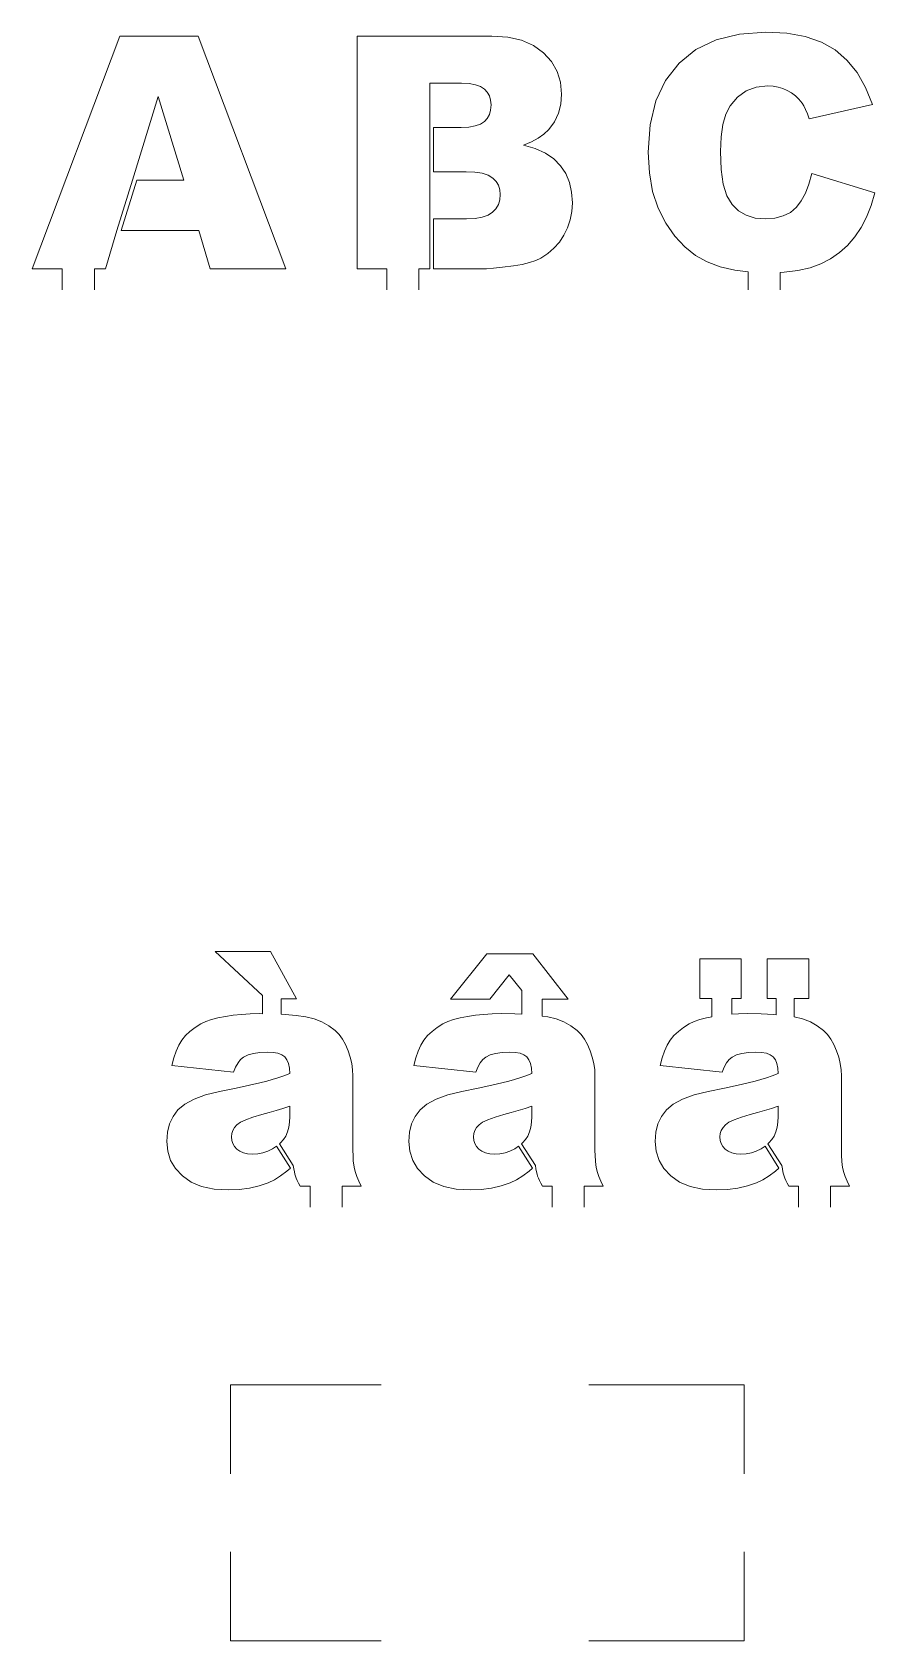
# Model space of a CAD drawing. Extents: x -829 to 1195, y -117 to 323.
# Drawn here: x -829.3 to -609, y -98.2 to 322.8 of the extents above; entities that cross this region are included whole.
import ezdxf

# ---------------------------------------------------------------- set-up
doc = ezdxf.new("R2010")
doc.units = 0
doc.header["$MEASUREMENT"] = 0

msp = doc.modelspace()

# ---------------------------------------------------------------- linework, layer by layer
at = {"color": 7, "linetype": 'Continuous', "lineweight": 0}
for p, q in [((-829.341116, 260.831005), (-806.446379, 321.745133)), ((-806.446379, 321.745133), (-785.920063, 321.745133)), ((-785.920063, 321.745133), (-763.025326, 260.831005)), ((-744.362145, 321.745133), (-709.126688, 321.745133)), ((-744.362145, 260.831005), (-744.362145, 321.745133)), ((-709.126688, 321.745133), (-704.978056, 321.472453)), ((-704.978056, 321.472453), (-701.341023, 320.654413)), ((-701.341023, 320.654413), (-698.21559, 319.291012)), ((-655.736464, 318.214575), (-650.465949, 320.753097)), ((-650.465949, 320.753097), (-644.361811, 322.27621)), ((-644.361811, 322.27621), (-637.424051, 322.783914)), ((-637.424051, 322.783914), (-631.976942, 322.493055)), ((-631.976942, 322.493055), (-627.145311, 321.620479)), ((-627.145311, 321.620479), (-622.929158, 320.166186)), ((-622.929158, 320.166186), (-619.328483, 318.130174)), ((-698.21559, 319.291012), (-695.601757, 317.382252)), ((-695.601757, 317.382252), (-693.538478, 315.070964)), ((-660.173359, 314.660645), (-655.736464, 318.214575)), ((-619.328483, 318.130174), (-616.247199, 315.49167)), ((-693.538478, 315.070964), (-692.064707, 312.499981)), ((-692.064707, 312.499981), (-691.180445, 309.669302)), ((-663.690931, 310.161425), (-660.173359, 314.660645)), ((-616.247199, 315.49167), (-613.589217, 312.229897)), ((-613.589217, 312.229897), (-611.354539, 308.344856)), ((-717.062976, 309.404413), (-725.373225, 309.404413)), ((-725.373225, 309.404413), (-725.373225, 297.853166)), ((-715.0828, 309.310922), (-717.062976, 309.404413)), ((-713.422048, 309.030451), (-715.0828, 309.310922)), ((-712.080722, 308.563), (-713.422048, 309.030451)), ((-711.058821, 307.908568), (-712.080722, 308.563)), ((-710.304406, 307.087931), (-711.058821, 307.908568)), ((-691.180445, 309.669302), (-690.885691, 306.578928)), ((-666.203483, 304.787031), (-663.690931, 310.161425)), ((-642.617957, 307.409953), (-644.8825, 305.799842)), ((-639.979453, 308.376019), (-642.617957, 307.409953)), ((-636.966987, 308.698042), (-639.979453, 308.376019)), ((-635.588005, 308.625327), (-636.966987, 308.698042)), ((-634.276544, 308.407183), (-635.588005, 308.625327)), ((-633.032604, 308.043609), (-634.276544, 308.407183)), ((-631.856184, 307.534607), (-633.032604, 308.043609)), ((-630.757673, 306.890562), (-631.856184, 307.534607)), ((-611.354539, 308.344856), (-609.543165, 303.836546)), ((-796.432528, 305.955659), (-803.080728, 284.058152)), ((-789.701226, 284.058152), (-796.432528, 305.955659)), ((-709.765539, 306.121864), (-710.304406, 307.087931)), ((-709.442218, 305.010368), (-709.765539, 306.121864)), ((-709.334444, 303.753443), (-709.442218, 305.010368)), ((-709.442218, 302.404326), (-709.334444, 303.753443)), ((-691.096044, 303.974184), (-691.727104, 301.561615)), ((-690.885691, 306.578928), (-691.096044, 303.974184)), ((-667.711014, 298.537463), (-666.203483, 304.787031)), ((-646.773082, 303.545687), (-647.900159, 301.36165)), ((-644.8825, 305.799842), (-646.773082, 303.545687)), ((-629.747458, 306.121864), (-630.757673, 306.890562)), ((-628.82554, 305.228512), (-629.747458, 306.121864)), ((-627.991918, 304.210507), (-628.82554, 305.228512)), ((-627.519273, 303.472972), (-627.991918, 304.210507)), ((-627.057015, 302.548457), (-627.519273, 303.472972)), ((-609.543165, 303.836546), (-626.163663, 300.138485)), ((-712.088513, 298.706265), (-711.058821, 299.369787)), ((-711.058821, 299.369787), (-710.304406, 300.212498)), ((-710.304406, 300.212498), (-709.765539, 301.224011)), ((-709.765539, 301.224011), (-709.442218, 302.404326)), ((-692.77887, 299.34122), (-694.251342, 297.313)), ((-691.727104, 301.561615), (-692.77887, 299.34122)), ((-647.900159, 301.36165), (-648.705214, 298.632252)), ((-626.605145, 301.436961), (-627.057015, 302.548457)), ((-626.163663, 300.138485), (-626.605145, 301.436961)), ((-725.373225, 297.853166), (-725.373225, 286.260368)), ((-724.404521, 297.853166), (-717.18763, 297.853166)), ((-724.404521, 297.853166), (-724.404521, 286.260368)), ((-717.18763, 297.853166), (-715.152917, 297.947955)), ((-715.152917, 297.947955), (-713.453212, 298.232321)), ((-713.453212, 298.232321), (-712.088513, 298.706265)), ((-697.0145, 295.006906), (-698.785622, 294.056421)), ((-695.503073, 296.092432), (-697.0145, 295.006906)), ((-694.251342, 297.313), (-695.503073, 296.092432)), ((-668.213525, 291.412723), (-667.711014, 298.537463)), ((-649.188248, 295.357495), (-649.349259, 291.537377)), ((-648.705214, 298.632252), (-649.188248, 295.357495)), ((-698.785622, 294.056421), (-700.816439, 293.240978)), ((-700.816439, 293.240978), (-697.750736, 292.30997)), ((-697.750736, 292.30997), (-695.118724, 291.095895)), ((-695.118724, 291.095895), (-692.920403, 289.598751)), ((-667.92786, 285.99548), (-668.213525, 291.412723)), ((-649.349259, 291.537377), (-649.157084, 286.868056)), ((-692.920403, 289.598751), (-691.155774, 287.81854)), ((-691.155774, 287.81854), (-689.801463, 285.77344)), ((-649.157084, 286.868056), (-648.580561, 282.998596)), ((-807.194301, 270.886407), (-803.080728, 284.058152)), ((-806.074309, 270.886407), (-801.960736, 284.058152)), ((-801.960736, 284.058152), (-789.701226, 284.058152)), ((-725.373225, 286.260368), (-725.373225, 260.831005)), ((-715.816439, 286.260368), (-724.404521, 286.260368)), ((-713.529822, 286.157789), (-715.816439, 286.260368)), ((-711.614569, 285.85005), (-713.529822, 286.157789)), ((-710.07068, 285.337152), (-711.614569, 285.85005)), ((-708.898156, 284.619094), (-710.07068, 285.337152)), ((-708.034669, 283.732235), (-708.898156, 284.619094)), ((-707.417893, 282.712931), (-708.034669, 283.732235)), ((-707.047827, 281.561182), (-707.417893, 282.712931)), ((-689.801463, 285.77344), (-688.834098, 283.481629)), ((-688.834098, 283.481629), (-688.253679, 280.943107)), ((-667.070865, 281.087239), (-667.92786, 285.99548)), ((-648.580561, 282.998596), (-647.619688, 279.928998)), ((-627.082985, 280.671726), (-626.17535, 283.045341)), ((-626.17535, 283.045341), (-625.457292, 285.761753)), ((-625.457292, 285.761753), (-608.961447, 280.775604)), ((-625.457292, 285.761753), (-625.457292, 285.761753)), ((-707.423087, 277.664454), (-707.049126, 278.896708)), ((-707.049126, 278.896708), (-706.924472, 280.276989)), ((-706.924472, 280.276989), (-707.047827, 281.561182)), ((-688.253679, 280.943107), (-688.060206, 278.157875)), ((-688.060206, 278.157875), (-688.197845, 275.849184)), ((-665.642541, 276.688), (-667.070865, 281.087239)), ((-647.619688, 279.928998), (-646.274467, 277.659261)), ((-629.466987, 276.952889), (-628.180197, 278.640909)), ((-628.180197, 278.640909), (-627.082985, 280.671726)), ((-608.961447, 280.775604), (-609.911932, 277.448907)), ((-724.404521, 273.919648), (-715.774888, 273.919648)), ((-724.404521, 273.919648), (-724.404521, 260.831005)), ((-715.774888, 273.919648), (-713.523329, 274.027422)), ((-713.523329, 274.027422), (-711.630151, 274.350742)), ((-711.630151, 274.350742), (-710.095352, 274.88961)), ((-710.095352, 274.88961), (-708.918932, 275.644025)), ((-708.918932, 275.644025), (-708.046356, 276.580226)), ((-708.046356, 276.580226), (-707.423087, 277.664454)), ((-688.61076, 273.659953), (-689.298953, 271.590181)), ((-688.197845, 275.849184), (-688.61076, 273.659953)), ((-663.642888, 272.797765), (-665.642541, 276.688)), ((-646.274467, 277.659261), (-644.581253, 276.02318)), ((-644.581253, 276.02318), (-642.576406, 274.854551)), ((-642.576406, 274.854551), (-640.259924, 274.153374)), ((-640.259924, 274.153374), (-637.631807, 273.919648)), ((-637.631807, 273.919648), (-635.095883, 274.109226)), ((-635.095883, 274.109226), (-632.889771, 274.677958)), ((-632.889771, 274.677958), (-631.013473, 275.625846)), ((-631.013473, 275.625846), (-629.466987, 276.952889)), ((-611.101336, 274.407875), (-612.52966, 271.652508)), ((-609.911932, 277.448907), (-611.101336, 274.407875)), ((-807.194301, 270.886407), (-810.14444, 260.831005)), ((-785.795409, 270.886407), (-806.074309, 270.886407)), ((-782.762168, 260.831005), (-785.795409, 270.886407)), ((-690.262422, 269.63987), (-691.464811, 267.847972)), ((-689.298953, 271.590181), (-690.262422, 269.63987)), ((-661.249795, 269.437308), (-663.642888, 272.797765)), ((-658.641156, 266.627405), (-661.249795, 269.437308)), ((-612.52966, 271.652508), (-614.196904, 269.182806)), ((-692.869763, 266.253443), (-694.477277, 264.856283)), ((-691.464811, 267.847972), (-692.869763, 266.253443)), ((-655.81697, 264.368056), (-658.641156, 266.627405)), ((-616.091381, 266.998769), (-618.201406, 265.100396)), ((-614.196904, 269.182806), (-616.091381, 266.998769)), ((-708.721563, 261.038762), (-710.562803, 260.882945)), ((-706.345352, 261.298457), (-708.721563, 261.038762)), ((-703.434167, 261.66203), (-706.345352, 261.298457)), ((-701.195594, 262.02041), (-703.434167, 261.66203)), ((-699.258267, 262.47228), (-701.195594, 262.02041)), ((-697.622187, 263.01764), (-699.258267, 262.47228)), ((-696.287353, 263.65649), (-697.622187, 263.01764)), ((-694.477277, 264.856283), (-696.287353, 263.65649)), ((-652.777237, 262.659261), (-655.81697, 264.368056)), ((-649.402496, 261.404932), (-652.777237, 262.659261)), ((-645.573289, 260.508983), (-649.402496, 261.404932)), ((-625.897476, 261.124461), (-629.087832, 260.38433)), ((-623.068095, 262.160645), (-625.897476, 261.124461)), ((-620.526977, 263.487688), (-623.068095, 262.160645)), ((-618.201406, 265.100396), (-620.526977, 263.487688)), ((-821.460944, 260.831005), (-829.341116, 260.831005)), ((-821.460944, 255.354414), (-821.460944, 260.831005)), ((-810.14444, 260.831005), (-813.060944, 260.831005)), ((-813.060944, 260.831005), (-813.060944, 255.354414)), ((-763.025326, 260.831005), (-782.762168, 260.831005)), ((-736.592181, 260.831005), (-744.362145, 260.831005)), ((-736.592181, 255.354414), (-736.592181, 260.831005)), ((-725.373225, 260.831005), (-728.192181, 260.831005)), ((-728.192181, 260.831005), (-728.192181, 255.354414)), ((-711.86907, 260.831005), (-724.404521, 260.831005)), ((-710.562803, 260.882945), (-711.86907, 260.831005)), ((-642.099414, 260.073038), (-645.573289, 260.508983)), ((-642.099414, 255.354414), (-642.099414, 260.073038)), ((-632.639165, 259.940251), (-633.699414, 259.900135)), ((-633.699414, 259.900135), (-633.699414, 255.354414)), ((-629.087832, 260.38433), (-632.639165, 259.940251)), ((-701.276557, 65.793648), (-701.276557, 71.967629)), ((-769.118118, 65.922986), (-769.118118, 70.645834)), ((-764.243275, 69.782216), (-764.243275, 65.776586)), ((-695.995477, 69.740664), (-695.995477, 65.309688)), ((-651.614097, 65.121251), (-651.614097, 69.906869)), ((-646.333018, 69.906869), (-646.333018, 65.789483)), ((-634.755266, 65.662306), (-634.755266, 69.906869)), ((-630.083542, 69.906869), (-630.083542, 65.08916)), ((-765.425325, 31.243237), (-761.795575, 25.539114)), ((-761.042487, 26.21324), (-764.669456, 31.860931)), ((-702.112369, 31.243237), (-698.482619, 25.539114)), ((-697.72953, 26.21324), (-701.356499, 31.860931)), ((-637.675743, 31.243237), (-634.045993, 25.539114)), ((-633.292904, 26.21324), (-636.919873, 31.860931)), ((-756.670275, 15.331578), (-756.670275, 20.811578)), ((-748.270275, 20.811578), (-748.270275, 15.331578)), ((-693.357318, 15.331578), (-693.357318, 20.811578)), ((-684.957318, 20.811578), (-684.957318, 15.331578)), ((-628.920692, 15.331578), (-628.920692, 20.811578)), ((-620.520692, 20.811578), (-620.520692, 15.331578)), ((-777.48901, -54.469898), (-777.48901, -31.222111)), ((-777.48901, -31.222111), (-738.07894, -31.222111)), ((-683.73093, -31.222111), (-643.172706, -31.222111)), ((-643.172706, -31.222111), (-643.172706, -54.469898)), ((-777.48901, -74.940174), (-777.48901, -98.187961)), ((-643.172706, -98.187961), (-643.172706, -74.940174)), ((-777.48901, -98.187961), (-738.07894, -98.187961)), ((-683.73093, -98.187961), (-643.172706, -98.187961))]:
    msp.add_line(p, q, dxfattribs=at)
at = {"color": 7, "linetype": 'Continuous', "lineweight": 0, "flags": 128}
for points in [[(-769.118118, 70.645834), (-781.448489, 82.164487), (-767.030206, 82.164487), (-760.215802, 69.782216), (-764.243275, 69.782216)], [(-701.276557, 71.967629), (-704.570059, 76.098005), (-709.639311, 69.740664), (-719.94402, 69.740664), (-710.428785, 81.624321), (-698.420475, 81.624321), (-689.196098, 69.740664), (-695.995477, 69.740664)], [(-651.614097, 69.906869), (-654.744349, 69.906869), (-654.744349, 80.294681), (-643.941025, 80.294681), (-643.941025, 69.906869), (-646.333018, 69.906869)], [(-634.755266, 69.906869), (-637.12662, 69.906869), (-637.12662, 80.294681), (-626.198643, 80.294681), (-626.198643, 69.906869), (-630.083542, 69.906869)], [(-776.665755, 50.645373), (-792.82919, 52.348975), (-792.321486, 54.355121), (-791.7125, 56.135332), (-791.002234, 57.689608), (-790.190686, 59.01795), (-789.233709, 60.193071), (-788.087154, 61.287686), (-786.751022, 62.301797), (-785.225312, 63.235401), (-783.952805, 63.843088), (-782.462154, 64.37806), (-780.753359, 64.840318), (-778.82642, 65.229861), (-776.748858, 65.538898), (-774.588193, 65.759639), (-772.344426, 65.892084), (-770.017556, 65.936232), (-769.118118, 65.922986)], [(-764.243275, 65.776586), (-763.1616, 65.723282), (-760.294564, 65.457094), (-757.801489, 65.084432), (-755.591482, 64.542967), (-753.57365, 63.770373), (-751.747992, 62.766651), (-750.114509, 61.5318), (-749.091309, 60.499511), (-748.182376, 59.272451), (-747.387708, 57.850619), (-746.707307, 56.234016), (-746.161946, 54.539504), (-745.772403, 52.883947), (-745.538678, 51.267344), (-745.460769, 49.689695), (-745.460769, 30.20216), (-745.436098, 28.728389), (-745.362085, 27.423421), (-745.23873, 26.287254), (-745.066032, 25.319889), (-744.810232, 24.375896), (-744.43757, 23.309847), (-743.948044, 22.121741), (-743.341656, 20.811578), (-748.270275, 20.811578)], [(-713.352799, 50.645373), (-729.516234, 52.348975), (-729.008529, 54.355121), (-728.399544, 56.135332), (-727.689277, 57.689608), (-726.87773, 59.01795), (-725.920752, 60.193071), (-724.774198, 61.287686), (-723.438065, 62.301797), (-721.912356, 63.235401), (-720.639849, 63.843088), (-719.149198, 64.37806), (-717.440403, 64.840318), (-715.513464, 65.229861), (-713.435901, 65.538898), (-711.275236, 65.759639), (-709.031469, 65.892084), (-706.704599, 65.936232), (-703.089641, 65.882995), (-701.276557, 65.793648)], [(-695.995477, 65.309688), (-694.488533, 65.084432), (-692.278526, 64.542967), (-690.260694, 63.770373), (-688.435036, 62.766651), (-686.801552, 61.5318), (-685.778353, 60.499511), (-684.869419, 59.272451), (-684.074752, 57.850619), (-683.39435, 56.234016), (-682.84899, 54.539504), (-682.459447, 52.883947), (-682.225721, 51.267344), (-682.147813, 49.689695), (-682.147813, 30.20216), (-682.123142, 28.728389), (-682.049128, 27.423421), (-681.925773, 26.287254), (-681.753076, 25.319889), (-681.497276, 24.375896), (-681.124613, 23.309847), (-680.635088, 22.121741), (-680.028699, 20.811578), (-684.957318, 20.811578)], [(-648.916173, 50.645373), (-665.079608, 52.348975), (-664.571904, 54.355121), (-663.962918, 56.135332), (-663.252652, 57.689608), (-662.441104, 59.01795), (-661.484127, 60.193071), (-660.337572, 61.287686), (-659.00144, 62.301797), (-657.47573, 63.235401), (-656.203223, 63.843088), (-654.712572, 64.37806), (-653.003777, 64.840318), (-651.614097, 65.121251)], [(-646.333018, 65.789483), (-644.594843, 65.892084), (-642.267974, 65.936232), (-638.653015, 65.882995), (-635.412018, 65.723282), (-634.755266, 65.662306)], [(-630.083542, 65.08916), (-630.051907, 65.084432), (-627.8419, 64.542967), (-625.824068, 63.770373), (-623.99841, 62.766651), (-622.364927, 61.5318), (-621.341727, 60.499511), (-620.432794, 59.272451), (-619.638126, 57.850619), (-618.957724, 56.234016), (-618.412364, 54.539504), (-618.022821, 52.883947), (-617.789096, 51.267344), (-617.711187, 49.689695), (-617.711187, 30.20216), (-617.686516, 28.728389), (-617.612503, 27.423421), (-617.489147, 26.287254), (-617.31645, 25.319889), (-617.06065, 24.375896), (-616.687987, 23.309847), (-616.198462, 22.121741), (-615.592073, 20.811578), (-620.520692, 20.811578)], [(-761.795575, 25.539114), (-762.701939, 24.727783), (-764.356198, 23.470858), (-766.005264, 22.442465), (-767.649135, 21.642603), (-769.983795, 20.842742), (-772.500243, 20.271412), (-775.198477, 19.928614), (-778.078498, 19.814349), (-781.788245, 20.04288), (-785.02275, 20.728476), (-787.782012, 21.871135), (-790.066032, 23.470858), (-791.856631, 25.405588), (-793.135631, 27.553268), (-793.90303, 29.913898), (-794.15883, 32.487479), (-793.974446, 34.88966), (-793.421295, 37.068504), (-792.499377, 39.024009), (-791.208692, 40.756177), (-789.421988, 42.272797), (-787.012016, 43.581662), (-783.978775, 44.68277), (-780.322265, 45.576121), (-775.982757, 46.460384), (-772.479467, 47.201814), (-769.812397, 47.800412), (-767.981545, 48.256177), (-766.548027, 48.670391), (-765.072957, 49.144335), (-763.556337, 49.678008), (-761.998165, 50.271412), (-762.078671, 51.712721), (-762.320187, 52.920304), (-762.722715, 53.894162), (-763.286254, 54.634293), (-764.052355, 55.179653), (-765.06257, 55.569196), (-766.316898, 55.802922), (-767.81534, 55.880831), (-769.763054, 55.797728), (-771.451074, 55.548421), (-772.879398, 55.132908), (-774.048027, 54.551191), (-774.819322, 53.917534), (-775.512708, 53.055346), (-776.128186, 51.964626), (-776.665755, 50.645373), (-776.665755, 50.645373)], [(-698.482619, 25.539114), (-699.388983, 24.727783), (-701.043242, 23.470858), (-702.692307, 22.442465), (-704.336178, 21.642603), (-706.670839, 20.842742), (-709.187286, 20.271412), (-711.88552, 19.928614), (-714.765541, 19.814349), (-718.475288, 20.04288), (-721.709793, 20.728476), (-724.469056, 21.871135), (-726.753076, 23.470858), (-728.543675, 25.405588), (-729.822674, 27.553268), (-730.590074, 29.913898), (-730.845874, 32.487479), (-730.66149, 34.88966), (-730.108339, 37.068504), (-729.186421, 39.024009), (-727.895735, 40.756177), (-726.109031, 42.272797), (-723.699059, 43.581662), (-720.665818, 44.68277), (-717.009308, 45.576121), (-712.6698, 46.460384), (-709.166511, 47.201814), (-706.49944, 47.800412), (-704.668588, 48.256177), (-703.23507, 48.670391), (-701.760001, 49.144335), (-700.243381, 49.678008), (-698.685209, 50.271412), (-698.765714, 51.712721), (-699.007231, 52.920304), (-699.409759, 53.894162), (-699.973297, 54.634293), (-700.739399, 55.179653), (-701.749613, 55.569196), (-703.003941, 55.802922), (-704.502383, 55.880831), (-706.450098, 55.797728), (-708.138117, 55.548421), (-709.566441, 55.132908), (-710.73507, 54.551191), (-711.506365, 53.917534), (-712.199752, 53.055346), (-712.81523, 51.964626), (-713.352799, 50.645373), (-713.352799, 50.645373)], [(-634.045993, 25.539114), (-634.952357, 24.727783), (-636.606616, 23.470858), (-638.255681, 22.442465), (-639.899553, 21.642603), (-642.234213, 20.842742), (-644.750661, 20.271412), (-647.448895, 19.928614), (-650.328915, 19.814349), (-654.038663, 20.04288), (-657.273168, 20.728476), (-660.03243, 21.871135), (-662.31645, 23.470858), (-664.107049, 25.405588), (-665.386048, 27.553268), (-666.153448, 29.913898), (-666.409248, 32.487479), (-666.224864, 34.88966), (-665.671713, 37.068504), (-664.749795, 39.024009), (-663.459109, 40.756177), (-661.672406, 42.272797), (-659.262433, 43.581662), (-656.229192, 44.68277), (-652.572683, 45.576121), (-648.233174, 46.460384), (-644.729885, 47.201814), (-642.062814, 47.800412), (-640.231963, 48.256177), (-638.798445, 48.670391), (-637.323375, 49.144335), (-635.806755, 49.678008), (-634.248583, 50.271412), (-634.329089, 51.712721), (-634.570605, 52.920304), (-634.973133, 53.894162), (-635.536672, 54.634293), (-636.302773, 55.179653), (-637.312987, 55.569196), (-638.567316, 55.802922), (-640.065758, 55.880831), (-642.013472, 55.797728), (-643.701492, 55.548421), (-645.129816, 55.132908), (-646.298445, 54.551191), (-647.06974, 53.917534), (-647.763126, 53.055346), (-648.378604, 51.964626), (-648.916173, 50.645373), (-648.916173, 50.645373)], [(-761.998165, 41.753407), (-763.761496, 41.148317), (-765.561185, 40.579584), (-767.39723, 40.047209), (-769.269633, 39.551191), (-771.609488, 38.868192), (-773.476697, 38.190387), (-774.871261, 37.517777), (-775.793179, 36.85036), (-776.411254, 36.141391), (-776.852736, 35.385678), (-777.117625, 34.58322), (-777.205921, 33.734016), (-777.118924, 32.782233), (-776.85793, 31.921343), (-776.42294, 31.151346), (-775.813955, 30.472243), (-775.036167, 29.917794), (-774.094772, 29.521758), (-772.989768, 29.284137), (-771.721157, 29.20493), (-770.333086, 29.29063), (-768.994356, 29.547728), (-767.704969, 29.976225), (-766.464924, 30.576121), (-765.425325, 31.243237)], [(-764.669456, 31.860931), (-764.387362, 32.097936), (-763.61347, 32.97181), (-763.016171, 33.920997), (-762.570793, 34.981852), (-762.252667, 36.190734), (-762.061791, 37.547641), (-761.998165, 39.052576), (-761.998165, 41.753407)], [(-698.685209, 41.753407), (-700.44854, 41.148317), (-702.248228, 40.579584), (-704.084274, 40.047209), (-705.956677, 39.551191), (-708.296531, 38.868192), (-710.163741, 38.190387), (-711.558304, 37.517777), (-712.480223, 36.85036), (-713.098297, 36.141391), (-713.539779, 35.385678), (-713.804669, 34.58322), (-713.892965, 33.734016), (-713.805967, 32.782233), (-713.544973, 31.921343), (-713.109984, 31.151346), (-712.500998, 30.472243), (-711.723211, 29.917794), (-710.781815, 29.521758), (-709.676812, 29.284137), (-708.4082, 29.20493), (-707.020129, 29.29063), (-705.6814, 29.547728), (-704.392013, 29.976225), (-703.151968, 30.576121), (-702.112369, 31.243237)], [(-701.356499, 31.860931), (-701.074405, 32.097936), (-700.300513, 32.97181), (-699.703214, 33.920997), (-699.257837, 34.981852), (-698.93971, 36.190734), (-698.748834, 37.547641), (-698.685209, 39.052576), (-698.685209, 41.753407)], [(-634.248583, 41.753407), (-636.011914, 41.148317), (-637.811602, 40.579584), (-639.647648, 40.047209), (-641.520051, 39.551191), (-643.859906, 38.868192), (-645.727115, 38.190387), (-647.121679, 37.517777), (-648.043597, 36.85036), (-648.661672, 36.141391), (-649.103154, 35.385678), (-649.368043, 34.58322), (-649.456339, 33.734016), (-649.369341, 32.782233), (-649.108348, 31.921343), (-648.673358, 31.151346), (-648.064373, 30.472243), (-647.286585, 29.917794), (-646.34519, 29.521758), (-645.240186, 29.284137), (-643.971575, 29.20493), (-642.583503, 29.29063), (-641.244774, 29.547728), (-639.955387, 29.976225), (-638.715342, 30.576121), (-637.675743, 31.243237)], [(-636.919873, 31.860931), (-636.63778, 32.097936), (-635.863888, 32.97181), (-635.266589, 33.920997), (-634.821211, 34.981852), (-634.503084, 36.190734), (-634.312208, 37.547641), (-634.248583, 39.052576), (-634.248583, 41.753407)], [(-756.670275, 20.811578), (-759.214232, 20.811578), (-759.65052, 21.612738), (-760.003705, 22.312617), (-760.273789, 22.911215), (-760.460769, 23.408531), (-760.606198, 23.918833), (-760.751628, 24.556385), (-760.897057, 25.321187), (-761.042487, 26.21324)], [(-693.357318, 20.811578), (-695.901275, 20.811578), (-696.337563, 21.612738), (-696.690749, 22.312617), (-696.960832, 22.911215), (-697.147813, 23.408531), (-697.293242, 23.918833), (-697.438671, 24.556385), (-697.584101, 25.321187), (-697.72953, 26.21324)], [(-628.920692, 20.811578), (-631.46465, 20.811578), (-631.900938, 21.612738), (-632.254123, 22.312617), (-632.524206, 22.911215), (-632.711187, 23.408531), (-632.856616, 23.918833), (-633.002046, 24.556385), (-633.147475, 25.321187), (-633.292904, 26.21324)]]:
    msp.add_lwpolyline(points, dxfattribs=at)

doc.saveas('drawing.dxf')
